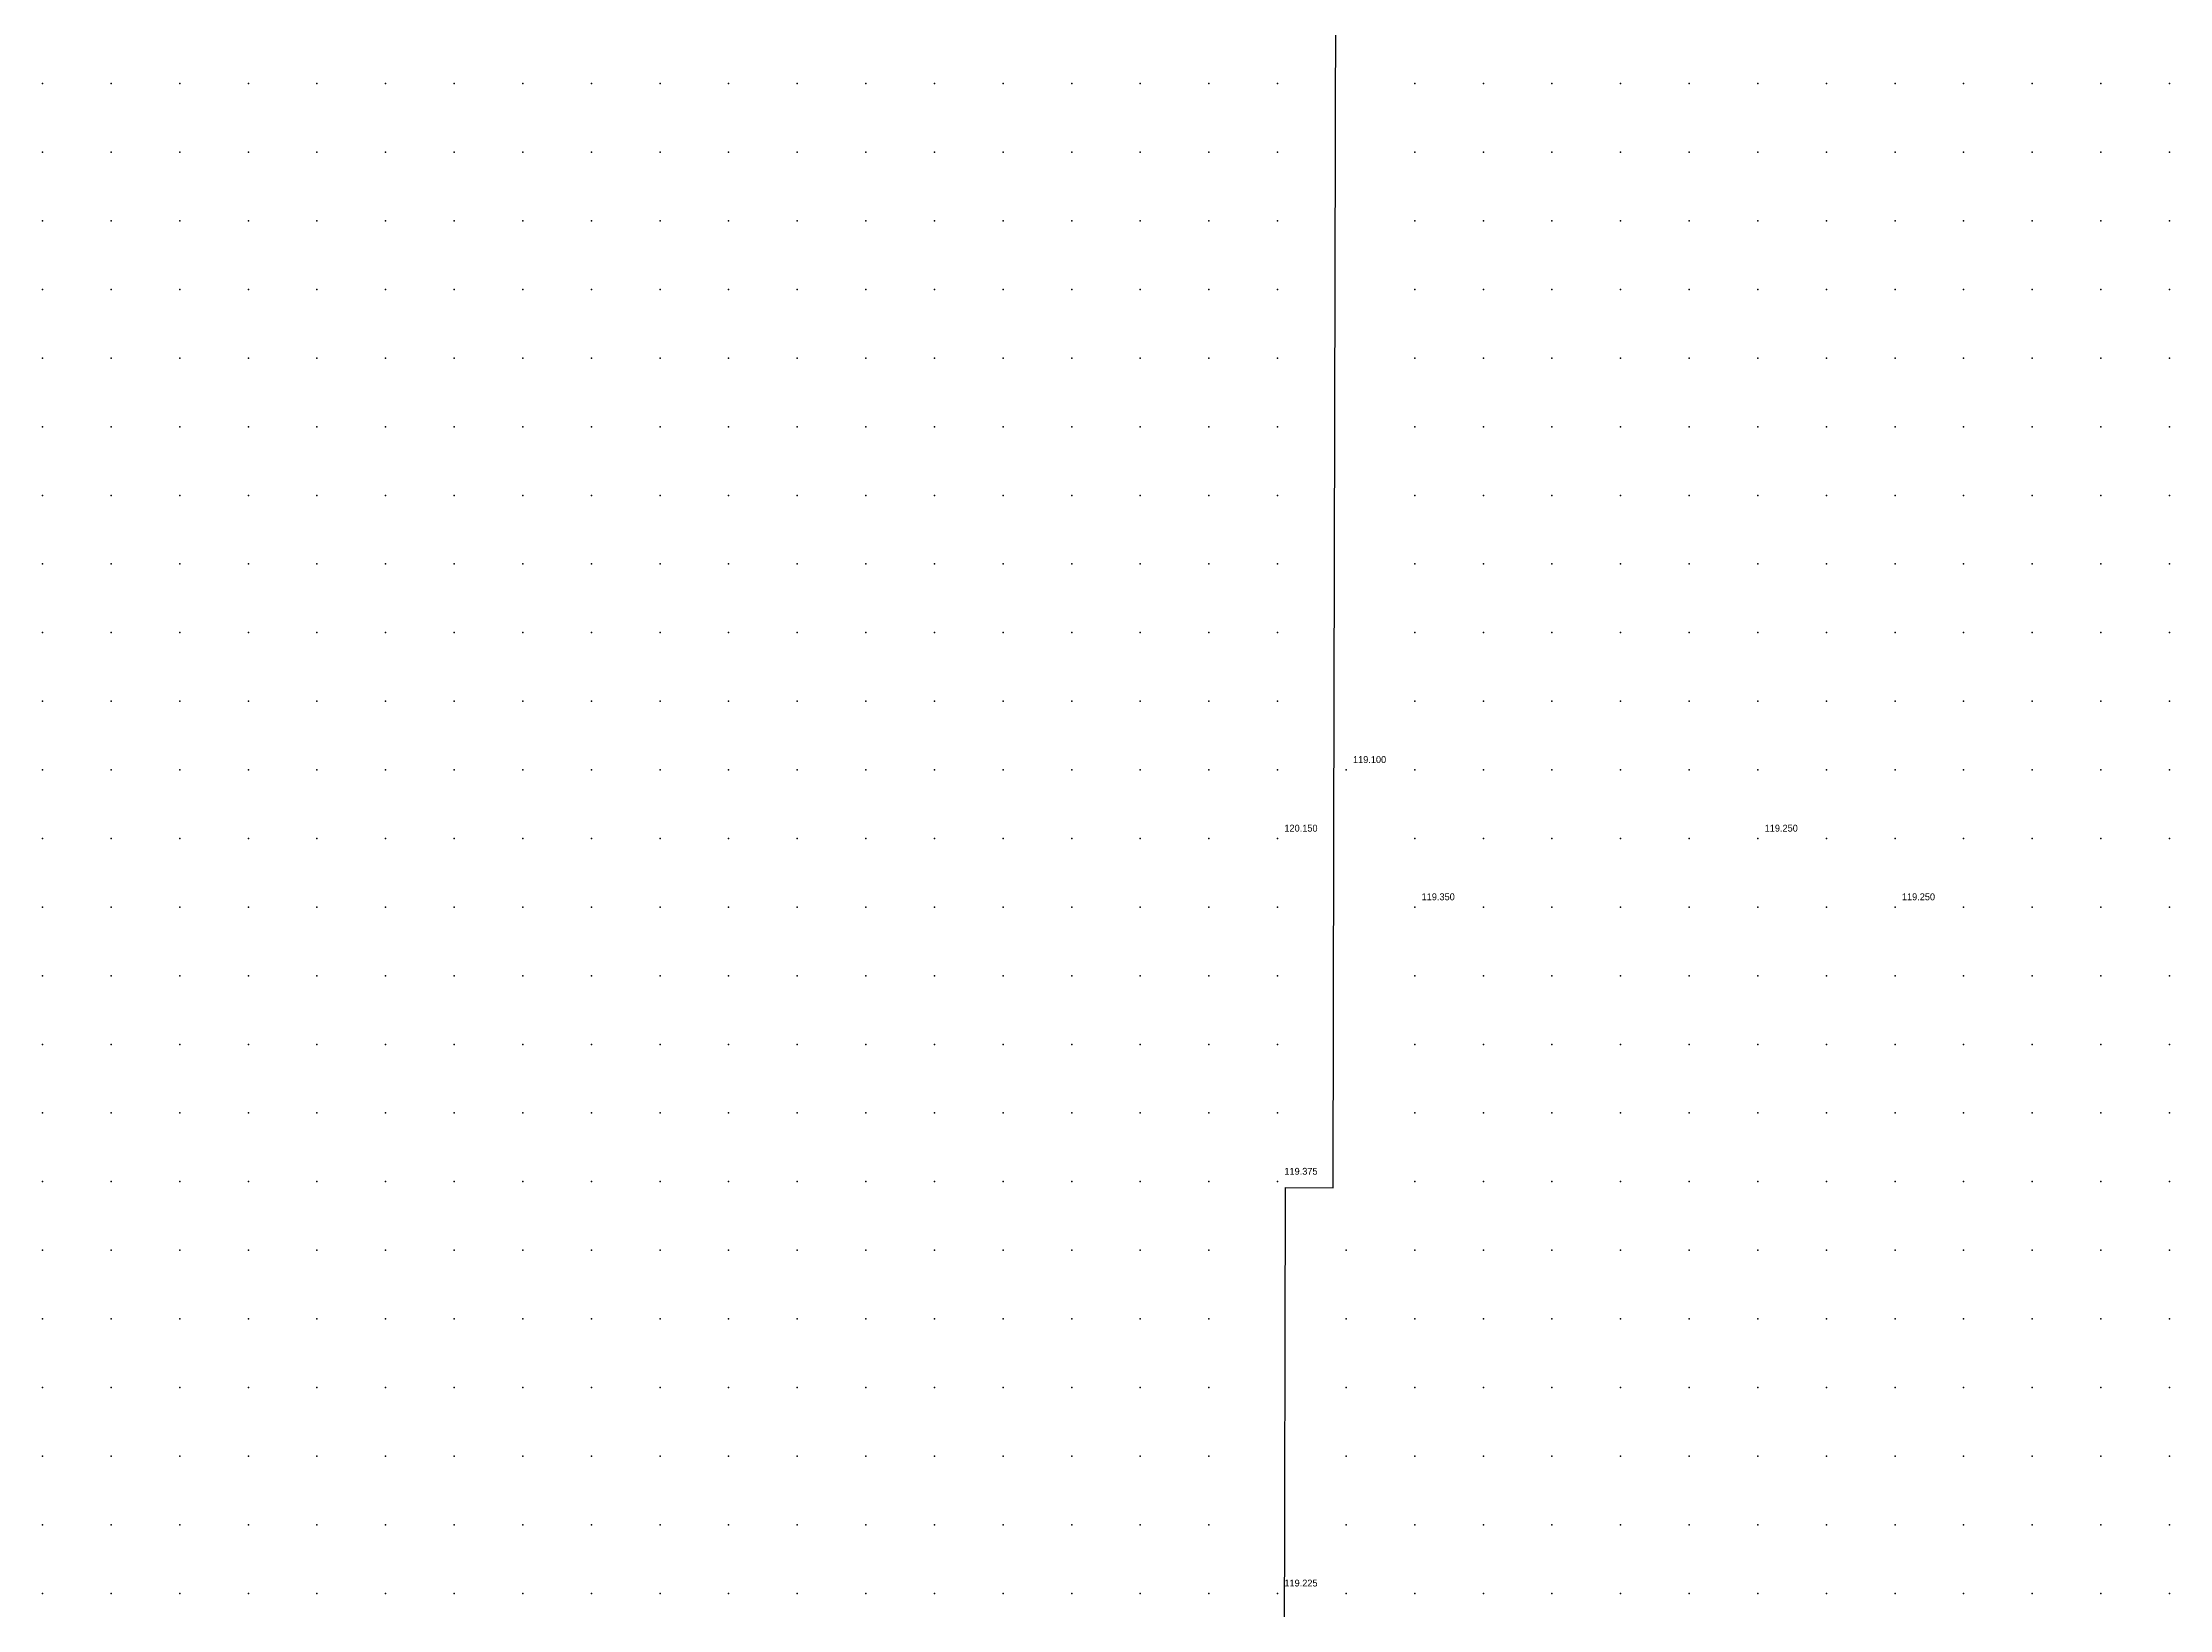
# Model space of a CAD drawing. Header units: metres. Extents: x 287878 to 288137, y 62805 to 63074.
# Drawn here: x 288008 to 288039, y 62883.77 to 62906.6 of the extents above; entities that cross this region are included whole.
import ezdxf

# ---------------------------------------------------------------- set-up
doc = ezdxf.new("R2010")
doc.units = ezdxf.units.M
for name, color, linetype in [('BARRIERS', 1, 'Continuous'), ('SURVEY_INTERP', 8, 'Continuous'), ('SURVEY_REAL', 3, 'Continuous')]:
    doc.layers.add(name, color=color, linetype=linetype)

msp = doc.modelspace()

# ---------------------------------------------------------------- linework, layer by layer
at = {"layer": 'BARRIERS'}
for p, q in [((288026.822, 62895.006), (288026.851, 62907.944)), ((288026.812, 62889.911), (288026.822, 62895.006)), ((288026.084, 62875.059), (288026.118, 62889.912)), ((288026.118, 62889.912), (288026.812, 62889.911))]:
    msp.add_line(p, q, dxfattribs=at)
at = {"layer": 'SURVEY_INTERP'}
for p in [(288008, 62906, 118.324), (288009, 62906, 118.328), (288010, 62906, 118.333), (288011, 62906, 118.34), (288012, 62906, 118.347), (288013, 62906, 118.357), (288014, 62906, 118.368), (288015, 62906, 118.38), (288016, 62906, 118.394), (288017, 62906, 118.411), (288018, 62906, 118.429), (288019, 62906, 118.449), (288020, 62906, 118.471), (288021, 62906, 118.497), (288022, 62906, 118.526), (288023, 62906, 118.562), (288024, 62906, 118.608), (288025, 62906, 118.671), (288026, 62906, 118.764), (288028, 62906, 118.968), (288029, 62906, 118.889), (288030, 62906, 118.786), (288031, 62906, 118.754), (288032, 62906, 118.786), (288033, 62906, 118.875), (288034, 62906, 118.946), (288035, 62906, 118.869), (288036, 62906, 118.806), (288037, 62906, 118.851), (288038, 62906, 118.916), (288039, 62906, 118.866), (288008, 62905, 118.3), (288009, 62905, 118.304), (288010, 62905, 118.31), (288011, 62905, 118.316), (288012, 62905, 118.324), (288013, 62905, 118.334), (288014, 62905, 118.345), (288015, 62905, 118.358), (288016, 62905, 118.372), (288017, 62905, 118.389), (288018, 62905, 118.407), (288019, 62905, 118.428), (288020, 62905, 118.45), (288021, 62905, 118.476), (288022, 62905, 118.504), (288023, 62905, 118.537), (288024, 62905, 118.576), (288025, 62905, 118.626), (288026, 62905, 118.688), (288028, 62905, 118.785), (288029, 62905, 118.759), (288030, 62905, 118.717), (288031, 62905, 118.7), (288032, 62905, 118.716), (288033, 62905, 118.751), (288034, 62905, 118.771), (288035, 62905, 118.748), (288036, 62905, 118.725), (288037, 62905, 118.732), (288038, 62905, 118.741), (288039, 62905, 118.719), (288008, 62904, 118.276), (288009, 62904, 118.28), (288010, 62904, 118.286), (288011, 62904, 118.293), (288012, 62904, 118.301), (288013, 62904, 118.311), (288014, 62904, 118.323), (288015, 62904, 118.336), (288016, 62904, 118.351), (288017, 62904, 118.368), (288018, 62904, 118.387), (288019, 62904, 118.408), (288020, 62904, 118.431), (288021, 62904, 118.456), (288022, 62904, 118.484), (288023, 62904, 118.514), (288024, 62904, 118.547), (288025, 62904, 118.583), (288026, 62904, 118.621), (288028, 62904, 118.67), (288029, 62904, 118.665), (288030, 62904, 118.651), (288031, 62904, 118.644), (288032, 62904, 118.649), (288033, 62904, 118.659), (288034, 62904, 118.663), (288035, 62904, 118.654), (288036, 62904, 118.643), (288037, 62904, 118.636), (288038, 62904, 118.627), (288039, 62904, 118.606), (288008, 62903, 118.252), (288009, 62903, 118.257), (288010, 62903, 118.262), (288011, 62903, 118.27), (288012, 62903, 118.278), (288013, 62903, 118.289), (288014, 62903, 118.301), (288015, 62903, 118.315), (288016, 62903, 118.331), (288017, 62903, 118.349), (288018, 62903, 118.369), (288019, 62903, 118.391), (288020, 62903, 118.415), (288021, 62903, 118.441), (288022, 62903, 118.468), (288023, 62903, 118.497), (288024, 62903, 118.525), (288025, 62903, 118.553), (288026, 62903, 118.578), (288028, 62903, 118.606), (288029, 62903, 118.606), (288030, 62903, 118.602), (288031, 62903, 118.597), (288032, 62903, 118.596), (288033, 62903, 118.596), (288034, 62903, 118.594), (288035, 62903, 118.586), (288036, 62903, 118.576), (288037, 62903, 118.564), (288038, 62903, 118.55), (288039, 62903, 118.528), (288008, 62902, 118.228), (288009, 62902, 118.233), (288010, 62902, 118.239), (288011, 62902, 118.246), (288012, 62902, 118.256), (288013, 62902, 118.267), (288014, 62902, 118.279), (288015, 62902, 118.294), (288016, 62902, 118.311), (288017, 62902, 118.331), (288018, 62902, 118.352), (288019, 62902, 118.376), (288020, 62902, 118.403), (288021, 62902, 118.431), (288022, 62902, 118.46), (288023, 62902, 118.489), (288024, 62902, 118.516), (288025, 62902, 118.54), (288026, 62902, 118.559), (288028, 62902, 118.576), (288029, 62902, 118.576), (288030, 62902, 118.571), (288031, 62902, 118.566), (288032, 62902, 118.562), (288033, 62902, 118.556), (288034, 62902, 118.55), (288035, 62902, 118.54), (288036, 62902, 118.529), (288037, 62902, 118.515), (288038, 62902, 118.498), (288039, 62902, 118.477), (288008, 62901, 118.204), (288009, 62901, 118.209), (288010, 62901, 118.215), (288011, 62901, 118.223), (288012, 62901, 118.233), (288013, 62901, 118.244), (288014, 62901, 118.258), (288015, 62901, 118.274), (288016, 62901, 118.292), (288017, 62901, 118.313), (288018, 62901, 118.337), (288019, 62901, 118.364), (288020, 62901, 118.394), (288021, 62901, 118.426), (288022, 62901, 118.46), (288023, 62901, 118.494), (288024, 62901, 118.525), (288025, 62901, 118.55), (288026, 62901, 118.567), (288028, 62901, 118.575), (288029, 62901, 118.57), (288030, 62901, 118.562), (288031, 62901, 118.554), (288032, 62901, 118.546), (288033, 62901, 118.538), (288034, 62901, 118.528), (288035, 62901, 118.516), (288036, 62901, 118.502), (288037, 62901, 118.487), (288038, 62901, 118.471), (288039, 62901, 118.451), (288008, 62900, 118.18), (288009, 62900, 118.185), (288010, 62900, 118.192), (288011, 62900, 118.2), (288012, 62900, 118.21), (288013, 62900, 118.222), (288014, 62900, 118.237), (288015, 62900, 118.254), (288016, 62900, 118.274), (288017, 62900, 118.297), (288018, 62900, 118.324), (288019, 62900, 118.355), (288020, 62900, 118.39), (288021, 62900, 118.43), (288022, 62900, 118.473), (288023, 62900, 118.517), (288024, 62900, 118.558), (288025, 62900, 118.591), (288026, 62900, 118.609), (288028, 62900, 118.603), (288029, 62900, 118.589), (288030, 62900, 118.575), (288031, 62900, 118.563), (288032, 62900, 118.552), (288033, 62900, 118.542), (288034, 62900, 118.529), (288035, 62900, 118.513), (288036, 62900, 118.498), (288037, 62900, 118.483), (288038, 62900, 118.469), (288039, 62900, 118.453), (288008, 62899, 118.155), (288009, 62899, 118.161), (288010, 62899, 118.168), (288011, 62899, 118.176), (288012, 62899, 118.187), (288013, 62899, 118.2), (288014, 62899, 118.215), (288015, 62899, 118.234), (288016, 62899, 118.255), (288017, 62899, 118.281), (288018, 62899, 118.311), (288019, 62899, 118.347), (288020, 62899, 118.39), (288021, 62899, 118.44), (288022, 62899, 118.497), (288023, 62899, 118.561), (288024, 62899, 118.624), (288025, 62899, 118.675), (288026, 62899, 118.699), (288028, 62899, 118.668), (288029, 62899, 118.636), (288030, 62899, 118.611), (288031, 62899, 118.594), (288032, 62899, 118.584), (288033, 62899, 118.573), (288034, 62899, 118.557), (288035, 62899, 118.536), (288036, 62899, 118.515), (288037, 62899, 118.501), (288038, 62899, 118.494), (288039, 62899, 118.49), (288008, 62898, 118.131), (288009, 62898, 118.136), (288010, 62898, 118.144), (288011, 62898, 118.153), (288012, 62898, 118.164), (288013, 62898, 118.177), (288014, 62898, 118.194), (288015, 62898, 118.213), (288016, 62898, 118.237), (288017, 62898, 118.265), (288018, 62898, 118.299), (288019, 62898, 118.34), (288020, 62898, 118.391), (288021, 62898, 118.455), (288022, 62898, 118.534), (288023, 62898, 118.629), (288024, 62898, 118.734), (288025, 62898, 118.827), (288026, 62898, 118.869), (288028, 62898, 118.778), (288029, 62898, 118.714), (288030, 62898, 118.669), (288031, 62898, 118.65), (288032, 62898, 118.648), (288033, 62898, 118.644), (288034, 62898, 118.622), (288035, 62898, 118.588), (288036, 62898, 118.556), (288037, 62898, 118.54), (288038, 62898, 118.549), (288039, 62898, 118.579), (288008, 62897, 118.106), (288009, 62897, 118.112), (288010, 62897, 118.119), (288011, 62897, 118.129), (288012, 62897, 118.14), (288013, 62897, 118.154), (288014, 62897, 118.171), (288015, 62897, 118.192), (288016, 62897, 118.217), (288017, 62897, 118.247), (288018, 62897, 118.285), (288019, 62897, 118.332), (288020, 62897, 118.392), (288021, 62897, 118.47), (288022, 62897, 118.575), (288023, 62897, 118.716), (288024, 62897, 118.898), (288025, 62897, 119.089), (288026, 62897, 119.177), (288028, 62897, 118.939), (288029, 62897, 118.819), (288030, 62897, 118.744), (288031, 62897, 118.727), (288032, 62897, 118.758), (288033, 62897, 118.78), (288034, 62897, 118.741), (288035, 62897, 118.677), (288036, 62897, 118.621), (288037, 62897, 118.593), (288038, 62897, 118.623), (288039, 62897, 118.734), (288008, 62896, 118.081), (288009, 62896, 118.087), (288010, 62896, 118.094), (288011, 62896, 118.104), (288012, 62896, 118.116), (288013, 62896, 118.13), (288014, 62896, 118.148), (288015, 62896, 118.169), (288016, 62896, 118.195), (288017, 62896, 118.228), (288018, 62896, 118.268), (288019, 62896, 118.319), (288020, 62896, 118.386), (288021, 62896, 118.478), (288022, 62896, 118.607), (288023, 62896, 118.798), (288024, 62896, 119.085), (288025, 62896, 119.47), (288026, 62896, 119.701), (288028, 62896, 119.124), (288029, 62896, 118.942), (288030, 62896, 118.822), (288031, 62896, 118.809), (288032, 62896, 118.921), (288033, 62896, 119.025), (288034, 62896, 118.92), (288035, 62896, 118.81), (288036, 62896, 118.716), (288037, 62896, 118.649), (288038, 62896, 118.677), (288039, 62896, 118.854), (288008, 62895, 118.055), (288009, 62895, 118.062), (288010, 62895, 118.069), (288011, 62895, 118.079), (288012, 62895, 118.091), (288013, 62895, 118.106), (288014, 62895, 118.124), (288015, 62895, 118.145), (288016, 62895, 118.172), (288017, 62895, 118.205), (288018, 62895, 118.247), (288019, 62895, 118.3), (288020, 62895, 118.371), (288021, 62895, 118.469), (288022, 62895, 118.61), (288023, 62895, 118.827), (288024, 62895, 119.174), (288025, 62895, 119.714), (288028, 62895, 119.261), (288029, 62895, 119.076), (288030, 62895, 118.884), (288031, 62895, 118.852), (288032, 62895, 119.034), (288034, 62895, 119.055), (288035, 62895, 119.015), (288036, 62895, 118.861), (288037, 62895, 118.698), (288038, 62895, 118.689), (288039, 62895, 118.807), (288008, 62894, 118.03), (288009, 62894, 118.036), (288010, 62894, 118.044), (288011, 62894, 118.054), (288012, 62894, 118.066), (288013, 62894, 118.08), (288014, 62894, 118.098), (288015, 62894, 118.12), (288016, 62894, 118.147), (288017, 62894, 118.179), (288018, 62894, 118.221), (288019, 62894, 118.274), (288020, 62894, 118.344), (288021, 62894, 118.439), (288022, 62894, 118.574), (288023, 62894, 118.772), (288024, 62894, 119.066), (288025, 62894, 119.45), (288026, 62894, 119.663), (288029, 62894, 119.156), (288030, 62894, 118.894), (288031, 62894, 118.819), (288032, 62894, 118.921), (288033, 62894, 119.033), (288034, 62894, 119.051), (288036, 62894, 118.975), (288037, 62894, 118.71), (288038, 62894, 118.671), (288039, 62894, 118.826), (288008, 62893, 118.004), (288009, 62893, 118.01), (288010, 62893, 118.018), (288011, 62893, 118.028), (288012, 62893, 118.039), (288013, 62893, 118.054), (288014, 62893, 118.072), (288015, 62893, 118.093), (288016, 62893, 118.119), (288017, 62893, 118.151), (288018, 62893, 118.19), (288019, 62893, 118.24), (288020, 62893, 118.305), (288021, 62893, 118.39), (288022, 62893, 118.504), (288023, 62893, 118.658), (288024, 62893, 118.856), (288025, 62893, 119.061), (288026, 62893, 119.168), (288028, 62893, 119.173), (288029, 62893, 119.017), (288030, 62893, 118.815), (288031, 62893, 118.731), (288032, 62893, 118.755), (288033, 62893, 118.812), (288034, 62893, 118.896), (288035, 62893, 118.984), (288036, 62893, 118.826), (288037, 62893, 118.642), (288038, 62893, 118.599), (288039, 62893, 118.687), (288008, 62892, 117.978), (288009, 62892, 117.984), (288010, 62892, 117.991), (288011, 62892, 118.001), (288012, 62892, 118.013), (288013, 62892, 118.027), (288014, 62892, 118.044), (288015, 62892, 118.064), (288016, 62892, 118.089), (288017, 62892, 118.119), (288018, 62892, 118.156), (288019, 62892, 118.201), (288020, 62892, 118.257), (288021, 62892, 118.329), (288022, 62892, 118.419), (288023, 62892, 118.53), (288024, 62892, 118.656), (288025, 62892, 118.775), (288026, 62892, 118.855), (288028, 62892, 118.875), (288029, 62892, 118.787), (288030, 62892, 118.679), (288031, 62892, 118.618), (288032, 62892, 118.612), (288033, 62892, 118.637), (288034, 62892, 118.672), (288035, 62892, 118.678), (288036, 62892, 118.609), (288037, 62892, 118.523), (288038, 62892, 118.487), (288039, 62892, 118.5), (288008, 62891, 117.951), (288009, 62891, 117.957), (288010, 62891, 117.965), (288011, 62891, 117.974), (288012, 62891, 117.985), (288013, 62891, 117.999), (288014, 62891, 118.015), (288015, 62891, 118.035), (288016, 62891, 118.058), (288017, 62891, 118.086), (288018, 62891, 118.119), (288019, 62891, 118.159), (288020, 62891, 118.206), (288021, 62891, 118.264), (288022, 62891, 118.333), (288023, 62891, 118.411), (288024, 62891, 118.493), (288025, 62891, 118.568), (288026, 62891, 118.622), (288028, 62891, 118.636), (288029, 62891, 118.592), (288030, 62891, 118.537), (288031, 62891, 118.499), (288032, 62891, 118.486), (288033, 62891, 118.488), (288034, 62891, 118.492), (288035, 62891, 118.48), (288036, 62891, 118.443), (288037, 62891, 118.4), (288038, 62891, 118.371), (288039, 62891, 118.357), (288008, 62890, 117.925), (288009, 62890, 117.931), (288010, 62890, 117.938), (288011, 62890, 117.947), (288012, 62890, 117.958), (288013, 62890, 117.971), (288014, 62890, 117.986), (288015, 62890, 118.005), (288016, 62890, 118.026), (288017, 62890, 118.051), (288018, 62890, 118.081), (288019, 62890, 118.115), (288020, 62890, 118.155), (288021, 62890, 118.201), (288022, 62890, 118.253), (288023, 62890, 118.308), (288024, 62890, 118.364), (288025, 62890, 118.413), (288028, 62890, 118.461), (288029, 62890, 118.439), (288030, 62890, 118.412), (288031, 62890, 118.388), (288032, 62890, 118.374), (288033, 62890, 118.367), (288034, 62890, 118.359), (288035, 62890, 118.344), (288036, 62890, 118.319), (288037, 62890, 118.291), (288038, 62890, 118.267), (288039, 62890, 118.246), (288008, 62889, 117.898), (288009, 62889, 117.904), (288010, 62889, 117.911), (288011, 62889, 117.919), (288012, 62889, 117.93), (288013, 62889, 117.942), (288014, 62889, 117.957), (288015, 62889, 117.974), (288016, 62889, 117.994), (288017, 62889, 118.017), (288018, 62889, 118.043), (288019, 62889, 118.073), (288020, 62889, 118.106), (288021, 62889, 118.143), (288022, 62889, 118.182), (288023, 62889, 118.223), (288024, 62889, 118.262), (288025, 62889, 118.295), (288027, 62889, 118.332), (288028, 62889, 118.332), (288029, 62889, 118.323), (288030, 62889, 118.308), (288031, 62889, 118.293), (288032, 62889, 118.28), (288033, 62889, 118.27), (288034, 62889, 118.258), (288035, 62889, 118.242), (288036, 62889, 118.223), (288037, 62889, 118.201), (288038, 62889, 118.179), (288039, 62889, 118.157), (288008, 62888, 117.871), (288009, 62888, 117.877), (288010, 62888, 117.883), (288011, 62888, 117.892), (288012, 62888, 117.902), (288013, 62888, 117.914), (288014, 62888, 117.928), (288015, 62888, 117.944), (288016, 62888, 117.962), (288017, 62888, 117.983), (288018, 62888, 118.006), (288019, 62888, 118.032), (288020, 62888, 118.061), (288021, 62888, 118.091), (288022, 62888, 118.123), (288023, 62888, 118.154), (288024, 62888, 118.183), (288025, 62888, 118.207), (288027, 62888, 118.236), (288028, 62888, 118.238), (288029, 62888, 118.234), (288030, 62888, 118.226), (288031, 62888, 118.215), (288032, 62888, 118.204), (288033, 62888, 118.193), (288034, 62888, 118.18), (288035, 62888, 118.166), (288036, 62888, 118.148), (288037, 62888, 118.129), (288038, 62888, 118.108), (288039, 62888, 118.086), (288008, 62887, 117.844), (288009, 62887, 117.849), (288010, 62887, 117.856), (288011, 62887, 117.864), (288012, 62887, 117.874), (288013, 62887, 117.885), (288014, 62887, 117.899), (288015, 62887, 117.914), (288016, 62887, 117.931), (288017, 62887, 117.95), (288018, 62887, 117.972), (288019, 62887, 117.995), (288020, 62887, 118.02), (288021, 62887, 118.046), (288022, 62887, 118.073), (288023, 62887, 118.099), (288024, 62887, 118.122), (288025, 62887, 118.143), (288027, 62887, 118.167), (288028, 62887, 118.171), (288029, 62887, 118.17), (288030, 62887, 118.164), (288031, 62887, 118.157), (288032, 62887, 118.147), (288033, 62887, 118.136), (288034, 62887, 118.123), (288035, 62887, 118.109), (288036, 62887, 118.092), (288037, 62887, 118.074), (288038, 62887, 118.054), (288039, 62887, 118.032), (288008, 62886, 117.817), (288009, 62886, 117.822), (288010, 62886, 117.829), (288011, 62886, 117.837), (288012, 62886, 117.846), (288013, 62886, 117.857), (288014, 62886, 117.87), (288015, 62886, 117.885), (288016, 62886, 117.901), (288017, 62886, 117.919), (288018, 62886, 117.94), (288019, 62886, 117.961), (288020, 62886, 117.985), (288021, 62886, 118.009), (288022, 62886, 118.033), (288023, 62886, 118.057), (288024, 62886, 118.079), (288025, 62886, 118.098), (288027, 62886, 118.122), (288028, 62886, 118.127), (288029, 62886, 118.127), (288030, 62886, 118.124), (288031, 62886, 118.117), (288032, 62886, 118.108), (288033, 62886, 118.097), (288034, 62886, 118.085), (288035, 62886, 118.071), (288036, 62886, 118.055), (288037, 62886, 118.037), (288038, 62886, 118.017), (288039, 62886, 117.995), (288008, 62885, 117.79), (288009, 62885, 117.795), (288010, 62885, 117.801), (288011, 62885, 117.809), (288012, 62885, 117.819), (288013, 62885, 117.829), (288014, 62885, 117.842), (288015, 62885, 117.856), (288016, 62885, 117.872), (288017, 62885, 117.89), (288018, 62885, 117.91), (288019, 62885, 117.931), (288020, 62885, 117.954), (288021, 62885, 117.978), (288022, 62885, 118.003), (288023, 62885, 118.027), (288024, 62885, 118.05), (288025, 62885, 118.071), (288027, 62885, 118.1), (288028, 62885, 118.106), (288029, 62885, 118.107), (288030, 62885, 118.104), (288031, 62885, 118.097), (288032, 62885, 118.088), (288033, 62885, 118.078), (288034, 62885, 118.066), (288035, 62885, 118.052), (288036, 62885, 118.037), (288037, 62885, 118.019), (288038, 62885, 117.999), (288039, 62885, 117.975), (288008, 62884, 117.763), (288009, 62884, 117.768), (288010, 62884, 117.774), (288011, 62884, 117.782), (288012, 62884, 117.791), (288013, 62884, 117.802), (288014, 62884, 117.814), (288015, 62884, 117.829), (288016, 62884, 117.845), (288017, 62884, 117.863), (288018, 62884, 117.882), (288019, 62884, 117.904), (288020, 62884, 117.928), (288021, 62884, 117.954), (288022, 62884, 117.981), (288023, 62884, 118.009), (288024, 62884, 118.037), (288025, 62884, 118.063), (288027, 62884, 118.102), (288028, 62884, 118.11), (288029, 62884, 118.111), (288030, 62884, 118.106), (288031, 62884, 118.098), (288032, 62884, 118.089), (288033, 62884, 118.078), (288034, 62884, 118.066), (288035, 62884, 118.053), (288036, 62884, 118.039), (288037, 62884, 118.022), (288038, 62884, 118.002), (288039, 62884, 117.977)]:
    msp.add_point(p, dxfattribs=at)
at = {"layer": 'SURVEY_REAL'}
for p in [(288027, 62896, 119.1), (288026, 62895, 120.15), (288033, 62895, 119.25), (288028, 62894, 119.35), (288035, 62894, 119.25), (288026, 62890, 119.375), (288026, 62884, 119.225)]:
    msp.add_point(p, dxfattribs=at)

# ---------------------------------------------------------------- texts
for s, p in [('119.100', (288027.1, 62896.1, 119.1)), ('120.150', (288026.1, 62895.1, 120.15)), ('119.250', (288033.1, 62895.1, 119.25)), ('119.350', (288028.1, 62894.1, 119.35)), ('119.250', (288035.1, 62894.1, 119.25)), ('119.375', (288026.1, 62890.1, 119.375)), ('119.225', (288026.1, 62884.1, 119.225))]:
    msp.add_text(s, height=0.1, dxfattribs=at).set_placement(p)

doc.saveas('drawing.dxf')
